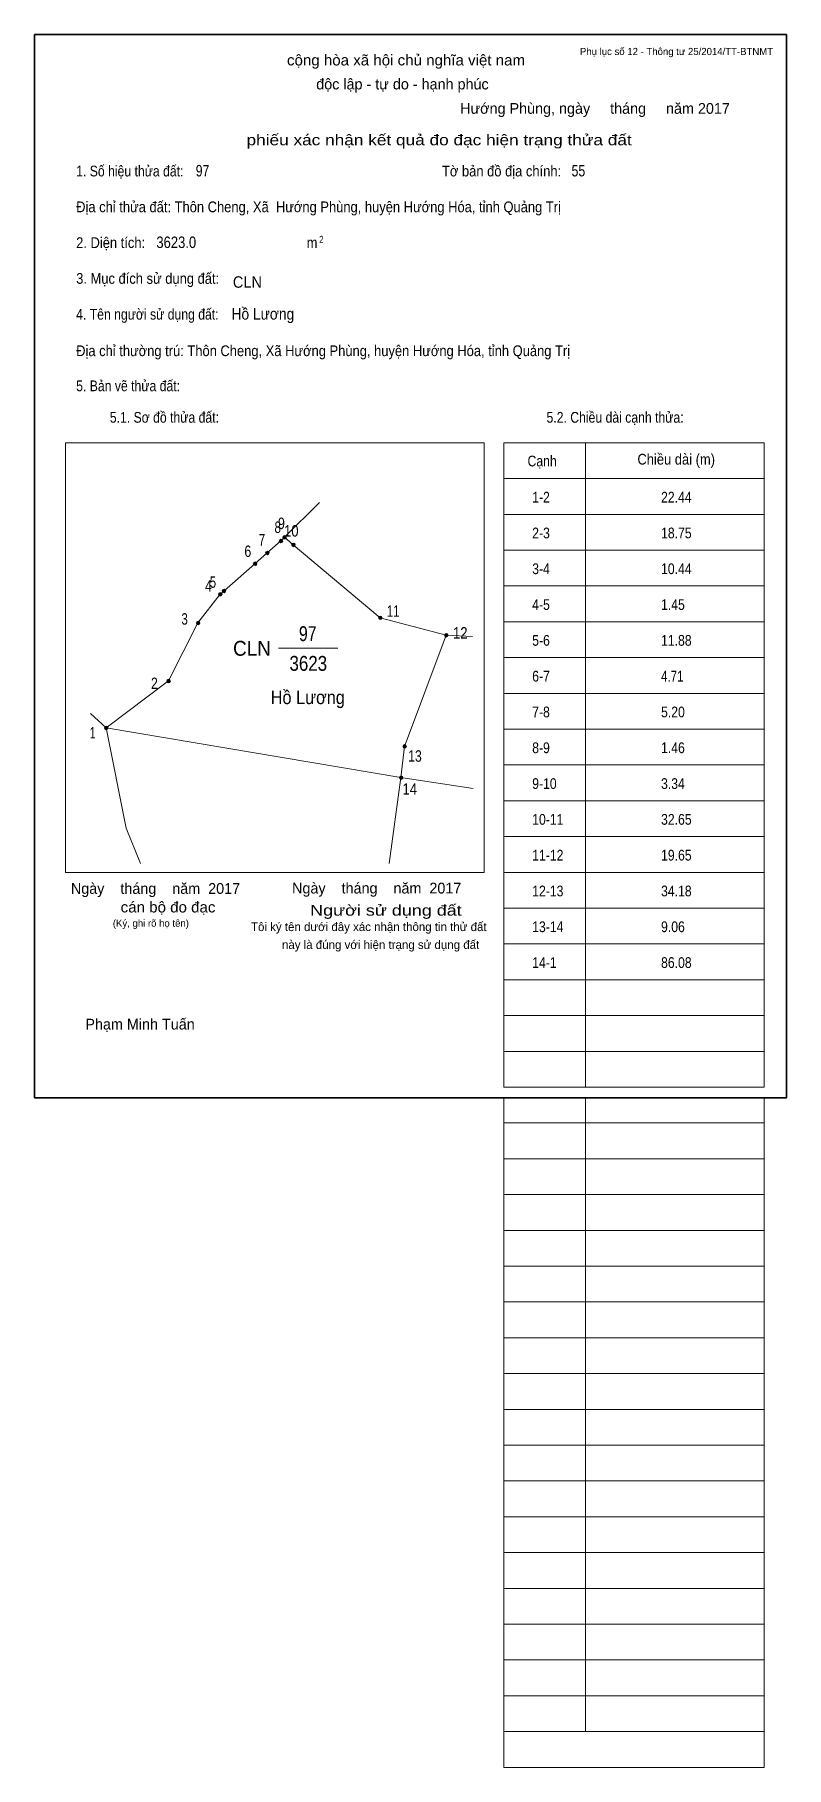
# Model space of a CAD drawing. Header units: centimetres. Extents: x 0 to 21, y -18.7 to 29.7.
import ezdxf
from ezdxf.enums import TextEntityAlignment as Align

# ---------------------------------------------------------------- set-up
doc = ezdxf.new("R2010")
doc.units = ezdxf.units.CM
doc.header["$LTSCALE"] = 0.12
for name, color, linetype in [('2', 7, 'Continuous'), ('30', 7, 'Continuous'), ('34', 7, 'Continuous')]:
    doc.layers.add(name, color=color, linetype=linetype)
for name, color, linetype, lineweight in [('32', 7, 'Continuous', 13), ('33', 7, 'Continuous', 13), ('6', 7, 'Continuous', 13), ('63', 7, 'Continuous', 13)]:
    doc.layers.add(name, color=color, linetype=linetype, lineweight=lineweight)

msp = doc.modelspace()

# ---------------------------------------------------------------- hatches: boundary and pattern name
at = {"layer": '32'}
for points in [[(6.931, 15.5553, 1), (6.831, 15.5553, 1)], [(7.031, 15.6553, 1), (6.931, 15.6553, 1)], [(7.2795, 15.4476, 1), (7.1795, 15.4476, 1)], [(6.5515, 15.2224, 1), (6.4515, 15.2224, 1)], [(6.2079, 14.9206, 1), (6.1079, 14.9206, 1)], [(5.2354, 14.0674, 1), (5.1354, 14.0674, 1)], [(5.3412, 14.1596, 1), (5.2412, 14.1596, 1)], [(4.6172, 13.2648, 1), (4.5172, 13.2648, 1)], [(9.7059, 13.4094, 1), (9.6059, 13.4094, 1)], [(11.55, 12.9241, 1), (11.45, 12.9241, 1)], [(3.7912, 11.6429, 1), (3.6912, 11.6429, 1)], [(2.05, 10.3346, 1), (1.95, 10.3346, 1)], [(10.3853, 9.8182, 1), (10.2853, 9.8182, 1)], [(10.2883, 8.9447, 1), (10.1883, 8.9447, 1)]]:
    msp.add_hatch(color=256, dxfattribs=at).paths.add_polyline_path(points)

# ---------------------------------------------------------------- linework, layer by layer
for centre in [(6.881, 15.5553), (6.981, 15.6553), (7.2295, 15.4476), (6.5015, 15.2224), (6.1579, 14.9206), (5.1854, 14.0674), (5.2912, 14.1596), (4.5672, 13.2648), (9.6559, 13.4094), (11.5, 12.9241), (3.7412, 11.6429), (2, 10.3346), (10.3353, 9.8182), (10.2383, 8.9447)]:
    msp.add_circle(centre, 0.05, dxfattribs=at)
at = {"layer": '33'}
msp.add_line((6.81, 12.56), (8.47, 12.56), dxfattribs=at)
at = {"layer": '6'}
for p, q in [((7.96, 16.63), (6.98, 15.66)), ((5.29, 14.16), (6.15, 14.92)), ((11.5, 12.93), (12.23, 12.89)), ((1.56, 10.74), (2, 10.34)), ((12.25, 8.64), (10.23, 8.95))]:
    msp.add_line(p, q, dxfattribs=at)
for points in [[(6.98, 15.66), (6.88, 15.56), (6.5, 15.23), (6.15, 14.92)], [(6.98, 15.66), (7.22, 15.45), (9.65, 13.41), (11.5, 12.93)], [(2, 10.34), (3.74, 11.65), (4.56, 13.27), (5.18, 14.07), (5.29, 14.16)], [(11.5, 12.93), (10.33, 9.82), (10.23, 8.95)], [(9.9, 6.55), (10.23, 8.95), (2, 10.34)], [(2.96, 6.55), (2.56, 7.53), (2, 10.34)]]:
    msp.add_lwpolyline(points, dxfattribs=at)
at = {"layer": '63'}
for p, q in [((0.86, 18.3), (12.56, 18.3)), ((0.86, 6.3), (0.86, 18.3)), ((12.56, 6.3), (12.56, 18.3)), ((13.11, 18.3), (20.38, 18.3)), ((13.11, 0.3), (13.11, 18.3)), ((15.39, 0.3), (15.39, 18.3)), ((20.38, 0.3), (20.38, 18.3)), ((13.11, 17.3), (20.38, 17.3)), ((13.11, 16.3), (20.38, 16.3)), ((13.11, 15.3), (20.38, 15.3)), ((13.11, 14.3), (20.38, 14.3)), ((13.11, 13.3), (20.38, 13.3)), ((13.11, 12.3), (20.38, 12.3)), ((13.11, 11.3), (20.38, 11.3)), ((13.11, 10.3), (20.38, 10.3)), ((13.11, 9.3), (20.38, 9.3)), ((13.11, 8.3), (20.38, 8.3)), ((13.11, 7.3), (20.38, 7.3)), ((0.86, 6.3), (12.56, 6.3)), ((13.11, 6.3), (20.38, 6.3)), ((13.11, 5.3), (20.38, 5.3)), ((13.11, 4.3), (20.38, 4.3)), ((13.11, 3.3), (20.38, 3.3)), ((13.11, 2.3), (20.38, 2.3)), ((13.11, 1.3), (20.38, 1.3)), ((13.11, 0.3), (20.38, 0.3)), ((13.11, -18.7), (13.11, 0)), ((15.39, -17.7), (15.39, 0)), ((20.38, -18.7), (20.38, 0)), ((13.11, -0.7), (20.38, -0.7)), ((13.11, -0.7), (20.38, -0.7)), ((13.11, -1.7), (20.38, -1.7)), ((13.11, -2.7), (20.38, -2.7)), ((13.11, -3.7), (20.38, -3.7)), ((13.11, -4.7), (20.38, -4.7)), ((13.11, -5.7), (20.38, -5.7)), ((13.11, -6.7), (20.38, -6.7)), ((13.11, -7.7), (20.38, -7.7)), ((13.11, -8.7), (20.38, -8.7)), ((13.11, -9.7), (20.38, -9.7)), ((13.11, -10.7), (20.38, -10.7)), ((13.11, -11.7), (20.38, -11.7)), ((13.11, -12.7), (20.38, -12.7)), ((13.11, -13.7), (20.38, -13.7)), ((13.11, -14.7), (20.38, -14.7)), ((13.11, -15.7), (20.38, -15.7)), ((13.11, -16.7), (20.38, -16.7)), ((13.11, -17.7), (20.38, -17.7)), ((13.11, -18.7), (20.38, -18.7))]:
    msp.add_line(p, q, dxfattribs=at)
at = {"layer": '63', "lineweight": 35}
msp.add_lwpolyline([(0, 0), (0, 29.7), (21, 29.7), (21, 0)], close=True, dxfattribs=at)

# ---------------------------------------------------------------- texts
at = {"layer": '2', "width": 0.9}
msp.add_text('Hồ Lương', height=0.3784, dxfattribs=at).set_placement((7.63, 11), align=Align.CENTER)
at = {"layer": '30'}
for s, width, p in [('1-2', 0.85, (13.9, 16.63)), ('22.44', 0.85, (17.5, 16.63)), ('2-3', 0.85, (13.9, 15.63)), ('18.75', 0.85, (17.5, 15.63)), ('3-4', 0.85, (13.9, 14.63)), ('10.44', 0.85, (17.5, 14.63)), ('4-5', 0.85, (13.9, 13.63)), ('1.45', 0.85, (17.5, 13.63)), ('5-6', 0.85, (13.9, 12.63)), ('11.88', 0.85, (17.5, 12.63)), ('6-7', 0.85, (13.9, 11.63)), ('4.71', 0.8, (17.5, 11.63)), ('7-8', 0.85, (13.9, 10.63)), ('5.20', 0.85, (17.5, 10.63)), ('8-9', 0.85, (13.9, 9.63)), ('1.46', 0.85, (17.5, 9.63)), ('9-10', 0.85, (13.9, 8.63)), ('3.34', 0.85, (17.5, 8.63)), ('10-11', 0.85, (13.9, 7.63)), ('32.65', 0.85, (17.5, 7.63)), ('11-12', 0.85, (13.9, 6.63)), ('19.65', 0.85, (17.5, 6.63)), ('12-13', 0.85, (13.9, 5.63)), ('34.18', 0.85, (17.5, 5.63)), ('13-14', 0.85, (13.9, 4.63)), ('9.06', 0.85, (17.5, 4.63)), ('14-1', 0.85, (13.9, 3.63)), ('86.08', 0.85, (17.5, 3.63))]:
    msp.add_text(s, height=0.3, dxfattribs=dict(at, width=width)).set_placement(p)
at = {"layer": '32'}
for s, width, p in [('8', 0.75, (6.79, 15.78)), ('9', 0.8, (6.895, 15.89)), ('10', 0.85, (7.17, 15.68)), ('7', 0.75, (6.35, 15.43)), ('6', 0.8, (5.955, 15.11)), ('5', 0.75, (4.98, 14.25)), ('4', 0.8, (4.855, 14.14)), ('11', 0.75, (10.015, 13.44)), ('3', 0.75, (4.19, 13.22)), ('12', 0.85, (11.89, 12.83)), ('2', 0.8, (3.345, 11.42)), ('1', 0.65, (1.62, 10.04)), ('13', 0.8, (10.625, 9.39)), ('14', 0.85, (10.48, 8.47))]:
    msp.add_text(s, height=0.32, dxfattribs=dict(at, width=width)).set_placement(p, align=Align.CENTER)
at = {"layer": '33', "width": 0.95}
for height, p in [(0.32, (6.35, 22.63)), (0.4159, (6.6, 12.35))]:
    msp.add_text('CLN', height=height, dxfattribs=at).set_placement(p, align=Align.RIGHT)
at = {"layer": '33'}
for s, width, p in [('97', 0.8, (7.63, 12.76)), ('3623', 0.85, (7.645, 11.93))]:
    msp.add_text(s, height=0.4159, dxfattribs=dict(at, width=width)).set_placement(p, align=Align.CENTER)
at = {"layer": '34'}
for s, width, p in [('97', 0.8, (4.5, 25.74)), ('55', 0.8, (15, 25.74)), ('3623.0', 0.85, (3.4, 23.74)), ('Hồ Lương', 0.9, (5.5, 21.74))]:
    msp.add_text(s, height=0.32, dxfattribs=dict(at, width=width)).set_placement(p)
at = {"layer": '63', "width": 1.05}
msp.add_text('cộng hòa xã hội chủ nghĩa việt nam', height=0.3, dxfattribs=at).set_placement((10.375, 28.84), align=Align.CENTER)
at = {"layer": '63'}
for s, height, p in [('Phụ lục số 12 - Thông tư 25/2014/TT-BTNMT', 0.2, (20.63, 29.13)), ('Ngày    tháng    năm  2017', 0.3, (5.74, 5.7)), ('Ngày    tháng    năm  2017', 0.3, (11.92, 5.71)), ('(Ký, ghi rõ họ tên)', 0.2, (4.31, 4.78))]:
    msp.add_text(s, height=height, dxfattribs=at).set_placement(p, align=Align.RIGHT)
for s, height, p in [('độc lập - tự do - hạnh phúc', 0.3, (10.275, 28.17)), ('Hướng Phùng, ngày     tháng     năm 2017', 0.3, (15.655, 27.49)), ('Tôi ký tên dưới đây xác nhận thông tin thử đất', 0.24, (9.335, 4.66)), ('này là đúng với hiện trạng sử dụng đất', 0.24, (9.665, 4.16)), ('Phạm Minh Tuấn', 0.3, (2.945, 1.91))]:
    msp.add_text(s, height=height, dxfattribs=at).set_placement(p, align=Align.CENTER)
for s, width, p in [('phiếu xác nhận kết quả đo đạc hiện trạng thửa đất', 1.2, (16.68, 26.61)), ('cán bộ đo đạc', 1.05, (5.05, 5.18)), ('Người sử dụng đất', 1.25, (11.93, 5.09))]:
    msp.add_text(s, height=0.3, dxfattribs=dict(at, width=width)).set_placement(p, align=Align.RIGHT)
for s, height, width, p in [('1. Số hiệu thửa đất:', 0.3, 0.85, (1.16, 25.74)), ('Tờ bản đồ địa chính:', 0.3, 0.9, (11.38, 25.74)), ('Địa chỉ thửa đất: Thôn Cheng, Xã  Hướng Phùng, huyện Hướng Hóa, tỉnh Quảng Trị', 0.3, 0.9, (1.16, 24.74)), ('2. Diện tích:', 0.3, 0.9, (1.16, 23.74)), ('m', 0.3, 0.9, (7.6, 23.74)), ('2', 0.2, 0.8, (7.95, 23.88)), ('3. Mục đích sử dụng đất:', 0.3, 0.9, (1.16, 22.74)), ('4. Tên người sử dụng đất:', 0.3, 0.85, (1.16, 21.74)), ('Địa chỉ thường trú: Thôn Cheng, Xã Hướng Phùng, huyện Hướng Hóa, tỉnh Quảng Trị', 0.3, 0.9, (1.16, 20.72)), ('5. Bản vẽ thửa đất:', 0.3, 0.85, (1.16, 19.74)), ('5.1. Sơ đồ thửa đất:', 0.3, 0.85, (2.1, 18.86)), ('5.2. Chiều dài cạnh thửa:', 0.3, 0.85, (14.3, 18.86)), ('Cạnh', 0.3, 0.85, (13.77, 17.64)), ('Chiều dài (m)', 0.3, 0.9, (16.84, 17.69))]:
    msp.add_text(s, height=height, dxfattribs=dict(at, width=width)).set_placement(p)

doc.saveas('drawing.dxf')
